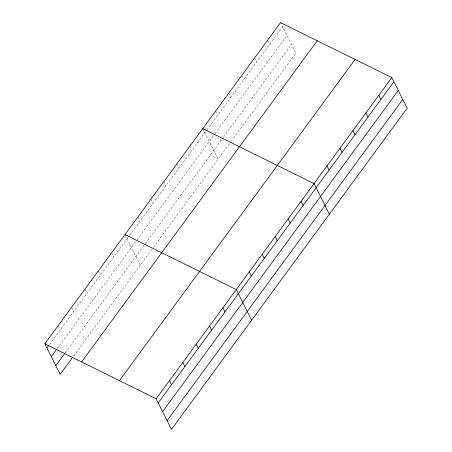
<?xml version="1.0" encoding="UTF-8"?>
<svg xmlns="http://www.w3.org/2000/svg" width="452" height="452" viewBox="0 0 452 452"><rect width="100%" height="100%" fill="white"/><g stroke="black" fill="none" stroke-linecap="round" stroke-linejoin="round"><path stroke-width="0.34" stroke-dasharray="2.26 1.69" d="M49.432 344.52L129.091 235.972M129.492 235.419L206.462 130.532M206.863 129.978L282.613 26.747M57.144 348.701L136.702 240.283M137.109 239.735L214.48 134.295M214.881 133.741L286.986 35.482M65.404 352.577L144.855 244.312M145.256 243.764L223.034 137.77M223.441 137.216L291.495 44.477M73.535 356.193L152.872 248.075M153.273 247.526L230.644 142.086M231.051 141.532L295.862 53.206L280.539 22.6M267.573 40.268L269.652 44.415M254.612 57.929L256.691 62.082M241.65 75.597L243.73 79.744M228.689 93.259L230.763 97.412M215.723 110.926L217.802 115.074M202.762 128.588L218.09 159.2M189.8 146.256L191.874 150.403M176.834 163.918L178.913 168.071M163.873 181.585L165.952 185.732M150.911 199.253L152.991 203.4M137.95 216.915L140.024 221.068M125.283 235.176L140.312 265.188M111.627 252.781L113.706 256.928M98.276 270.98L100.35 275.132M84.919 289.184L86.999 293.331M71.563 307.383L73.642 311.53M58.206 325.581L60.285 329.734"/><path stroke-width="0.68" d="M44.85 343.78L280.539 22.6L391.822 77.608L407.15 108.22L171.461 429.4L156.138 398.794L44.85 343.78L60.178 374.392L72.699 357.329M46.929 347.933L48.601 345.656M51.302 356.662L56.726 349.272M55.805 365.662L64.992 353.148M81.575 361.933L317.259 40.753M119.413 380.64L355.097 59.455M156.138 398.794L391.822 77.608M158.211 402.941L393.895 81.755M162.584 411.67L398.268 90.49M167.087 420.671L402.777 99.485M202.762 128.588L314.044 183.597L329.372 214.208M124.984 234.582L236.266 289.591L251.594 320.197M378.855 95.276L380.934 99.423M365.894 112.938L367.973 117.091M352.933 130.605L355.012 134.752M339.972 148.267L342.045 152.42M327.005 165.935L329.084 170.082M301.083 201.264L303.156 205.411M288.116 218.932L290.195 223.079M275.155 236.594L277.234 240.741M262.194 254.261L264.273 258.408M249.233 271.923L251.306 276.076M222.915 307.789L224.989 311.936M209.558 325.988L211.632 330.141M196.202 344.192L198.281 348.339M182.845 362.391L184.924 366.538M169.489 380.59L171.568 384.742"/></g></svg>
